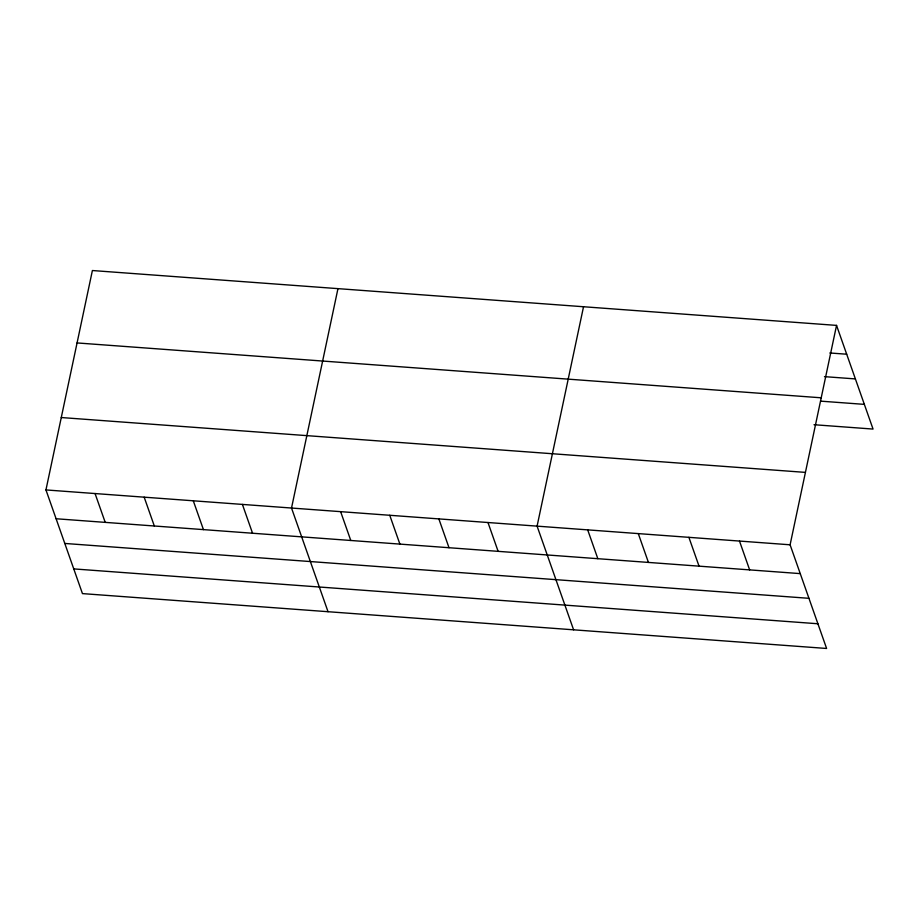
<?xml version="1.0" encoding="UTF-8"?>
<svg xmlns="http://www.w3.org/2000/svg" width="919" height="919" viewBox="0 0 919 919"><rect width="100%" height="100%" fill="white"/><g stroke="black" fill="none" stroke-linecap="round" stroke-linejoin="round"><path stroke-width="1.38" d="M836.543 325.395L790.099 544.795L826.606 648.469L82.457 593.605L45.95 489.93L92.394 270.531L836.543 325.395L873.05 429.07L814.016 424.716M337.962 288.635L291.518 508.035L328.026 611.709M583.531 306.739L537.087 526.139L573.594 629.814M829.823 352.976L846.686 354.217M824.469 376.641L855.394 378.915M77.07 342.936L821.218 397.801M820.782 401.155L864.354 404.371M61.274 417.536L805.423 472.389M45.95 489.93L790.099 544.795M56.105 518.753L800.242 573.617M64.801 543.451L808.938 598.315M73.761 568.907L817.899 623.76M739.496 541.061L749.64 569.883M688.894 537.339L699.037 566.15M638.291 533.606L648.435 562.428M587.689 529.872L597.832 558.695M487.978 522.52L498.121 551.343M438.857 518.902L449.012 547.724M389.748 515.283L399.891 544.105M340.627 511.653L350.782 540.475M242.409 504.416L252.553 533.238M193.289 500.798L203.444 529.62M144.18 497.179L154.323 526.001M95.059 493.549L105.214 522.371"/></g></svg>
